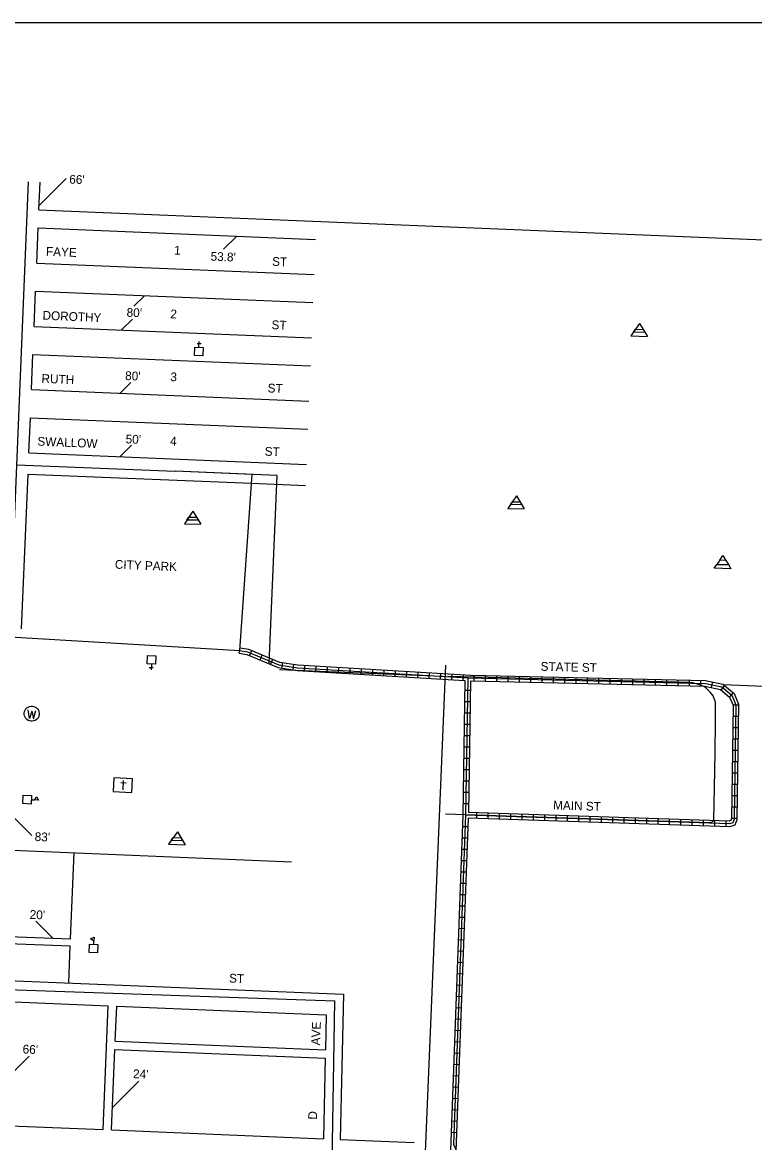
# Model space of a CAD drawing. Extents: x 906498 to 2320954, y 15675032 to 16353278.
# Drawn here: x 912002 to 914082, y 15694121 to 15697304 of the extents above; entities that cross this region are included whole.
import ezdxf

# ---------------------------------------------------------------- set-up
doc = ezdxf.new("R2010")
doc.units = 0
for name, color, linetype in [('L10', 7, 'Continuous'), ('L13', 7, 'Continuous'), ('L18', 7, 'Continuous'), ('L2', 7, 'Continuous'), ('L23', 7, 'Continuous'), ('L3', 7, 'Continuous'), ('L5', 7, 'Continuous'), ('L9', 7, 'Continuous')]:
    doc.layers.add(name, color=color, linetype=linetype)

msp = doc.modelspace()

# ---------------------------------------------------------------- linework, layer by layer
at = {"layer": 'L10'}
for p, q in [((913755.2, 15696449.3), (913730.8, 15696413.5)), ((913755.2, 15696449.3), (913777.6, 15696412.3)), ((912498.2, 15696392.1), (912510.2, 15696391.6)), ((912503.6, 15696381.1), (912504.4, 15696398.1)), ((913730.8, 15696413.5), (913777.6, 15696412.3)), ((913405.2, 15695959.1), (913380.8, 15695923.4)), ((913405.2, 15695959.1), (913427.6, 15695922.2)), ((912486.5, 15695915.4), (912462.2, 15695879.6)), ((912486.5, 15695915.4), (912509, 15695878.4)), ((913380.8, 15695923.4), (913427.6, 15695922.2)), ((912462.2, 15695879.6), (912509, 15695878.4)), ((913983.1, 15695776.2), (913975.2, 15695764.4)), ((914000.2, 15695775.7), (914007.5, 15695763.6)), ((912373.7, 15695470.3), (912361.8, 15695470.8)), ((912368.3, 15695481.2), (912367.6, 15695464.3)), ((912022.4, 15695326.4), (912018.5, 15695351)), ((912028.8, 15695347.6), (912022.4, 15695326.4)), ((912028.8, 15695347.6), (912033.3, 15695326)), ((912033.3, 15695326), (912039.8, 15695349.6)), ((912281.2, 15695144.4), (912296.6, 15695143.7)), ((912287.8, 15695124.2), (912288.9, 15695150.6)), ((912027.7, 15695095.4), (912036.7, 15695095)), ((912442.1, 15695004.8), (912417.1, 15694969.5)), ((912442.1, 15695004.8), (912463.9, 15694967.4)), ((912417.1, 15694969.5), (912463.9, 15694967.4)), ((912204.6, 15694684.9), (912205, 15694693.9))]:
    msp.add_line(p, q, dxfattribs=at)
for points in [[(913743.8, 15696432.6), (913765.6, 15696432.1), (913770.8, 15696423.5), (913738.1, 15696424.3)], [(912490.9, 15696357.8), (912492, 15696381.6), (912515.3, 15696380.6), (912514.3, 15696356.7)], [(913393.8, 15695942.5), (913415.7, 15695941.9), (913420.9, 15695933.3), (913388.2, 15695934.2)], [(912475.2, 15695898.7), (912497, 15695898.2), (912502.2, 15695889.6), (912469.5, 15695890.4)], [(913992, 15695789.4), (914000.2, 15695775.7), (913983.1, 15695776.2)], [(913975.2, 15695764.4), (914007.5, 15695763.6), (914014.4, 15695752), (913967.6, 15695753.2)], [(912381, 15695504.6), (912380, 15695480.7), (912356.6, 15695481.7), (912357.6, 15695505.6)], [(912260.1, 15695118.9), (912312.9, 15695116.6), (912314.6, 15695155.4), (912261.8, 15695157.7)], [(912004.3, 15695108.4), (912028.2, 15695107.3), (912027.2, 15695083.5), (912003.3, 15695084.5)], [(912043.1, 15695104.2), (912048.1, 15695094.5), (912036.7, 15695095)], [(912430.4, 15694988.3), (912452.2, 15694987.4), (912457.3, 15694978.7), (912424.6, 15694980.1)], [(912195.8, 15694700.3), (912205.5, 15694705.3), (912205, 15694693.9)], [(912191.6, 15694661.5), (912192.6, 15694685.4), (912216.5, 15694684.4), (912215.5, 15694660.5)]]:
    msp.add_lwpolyline(points, close=True, dxfattribs=at)
msp.add_ellipse((912028.4, 15695340), major_axis=(9.9, -19), ratio=0.99935, dxfattribs=at)
at = {"layer": 'L13'}
msp.add_lwpolyline([(906867.3, 15697304.4), (916110.1, 15697304.4)], dxfattribs=at)
at = {"layer": 'L18'}
for p, q in [((912048.9, 15696771.4), (912052.2, 15696850.4)), ((912042.7, 15696620.6), (912046.8, 15696720.5)), ((912046.8, 15696720.5), (912835, 15696687.9)), ((912042.7, 15696620.6), (912830.8, 15696588)), ((912035.3, 15696440.7), (912039.4, 15696540.6)), ((912039.4, 15696540.6), (912827.5, 15696508.1)), ((912035.3, 15696440.7), (912823.4, 15696408.2)), ((912027.8, 15696260.9), (912032, 15696360.8)), ((912032, 15696360.8), (912820.1, 15696328.2)), ((912027.8, 15696260.9), (912816, 15696228.3)), ((912020.4, 15696081.1), (912024.5, 15696181)), ((912024.5, 15696181), (912812.7, 15696148.4)), ((912020.4, 15696081.1), (912808.6, 15696048.5)), ((911999.8, 15695581.2), (912017.9, 15696021.1)), ((912017.9, 15696021.1), (912652.7, 15695994.9)), ((912652.7, 15695994.9), (912806.1, 15695988.6)), ((911973.8, 15694952.1), (912766.1, 15694919.3)), ((912138.5, 15694700.1), (912148.6, 15694944.8)), ((911963.7, 15694707.3), (912138.5, 15694700.1)), ((911962.8, 15694687.3), (912137.7, 15694680.1)), ((912133.4, 15694575.2), (912137.7, 15694680.1)), ((911958.5, 15694582.4), (912914.3, 15694542.9)), ((912914.3, 15694542.9), (912905, 15694130.4)), ((911956, 15694522.4), (912245.8, 15694510.5)), ((912231.2, 15694158.3), (912245.8, 15694510.5)), ((912265.6, 15694409.6), (912269.8, 15694509.5)), ((912269.8, 15694509.5), (912865, 15694484.9)), ((912865, 15694484.9), (912862.7, 15694384.9)), ((912255.2, 15694157.3), (912264.6, 15694385.6)), ((912264.6, 15694385.6), (912862.2, 15694360.9)), ((912265.6, 15694409.6), (912862.7, 15694384.9)), ((912862.2, 15694360.9), (912857, 15694132.4)), ((911968, 15694169.2), (912231.2, 15694158.3)), ((912255.2, 15694157.3), (912857, 15694132.4)), ((912905, 15694130.4), (913114.5, 15694121.8))]:
    msp.add_line(p, q, dxfattribs=at)
at = {"layer": 'L2'}
for p, q in [((912048.9, 15696771.4), (915981.7, 15696608.9)), ((913992.9, 15695423.2), (915929.4, 15695343.3))]:
    msp.add_line(p, q, dxfattribs=at)
at = {"layer": 'L23'}
for p, q in [((912126.1, 15696860.7), (912049.5, 15696784.1)), ((912573.6, 15696659.6), (912611.1, 15696697.2)), ((912318.7, 15696498.1), (912348.4, 15696527.9)), ((912314.5, 15696461.3), (912283.6, 15696430.5)), ((912310.2, 15696281.4), (912279.3, 15696250.5)), ((912311.6, 15696102.9), (912279.1, 15696070.4)), ((912028.9, 15694994.1), (911977.6, 15695045.4)), ((912040.1, 15694750.6), (912088.5, 15694702.1)), ((912021.3, 15694367), (911946.5, 15694292.2)), ((912332.7, 15694296), (912257.8, 15694221))]:
    msp.add_line(p, q, dxfattribs=at)
at = {"layer": 'L3'}
for p, q in [((911909.4, 15694194.1), (912019.2, 15696851.8)), ((911986, 15696047.5), (912435.6, 15696028.9)), ((912654.4, 15696019.9), (912435.6, 15696028.9)), ((912619.2, 15695519.7), (912654.4, 15696019.9)), ((911965.8, 15695558.2), (912619.2, 15695519.7)), ((911234.9, 15694582.3), (912889.9, 15694524.2)), ((912881.5, 15694062.7), (912889.9, 15694524.2))]:
    msp.add_line(p, q, dxfattribs=at)
at = {"layer": 'L5'}
for p, q in [((912725.4, 15696017), (912435.6, 15696028.9)), ((912703.3, 15695482.4), (912725.4, 15696017)), ((912617.8, 15695511.8), (912620.6, 15695527.6)), ((912647.3, 15695504.6), (912653.4, 15695519.6)), ((912677.1, 15695492.5), (912683.2, 15695507.4)), ((912707, 15695480.3), (912713.1, 15695495.2)), ((913194.2, 15695446.1), (912732.6, 15695465.2)), ((912739.2, 15695469.8), (912741.7, 15695485.7)), ((912771, 15695464.6), (912773.5, 15695480.5)), ((912803.8, 15695461.5), (912804.8, 15695477.6)), ((912836, 15695459.6), (912836.9, 15695475.7)), ((912868.1, 15695457.7), (912869.1, 15695473.7)), ((912900.3, 15695455.8), (912901.2, 15695471.8)), ((912932.4, 15695453.8), (912933.4, 15695469.9)), ((912964.6, 15695451.9), (912965.6, 15695468)), ((912996.8, 15695450), (912997.7, 15695466.1)), ((913028.9, 15695448.1), (913029.9, 15695464.2)), ((913061.1, 15695446.2), (913062, 15695462.3)), ((913203.5, 15695478.1), (913100.7, 15692988.9)), ((913093.2, 15695444.3), (913094.2, 15695460.4)), ((913125.4, 15695442.4), (913126.4, 15695458.5)), ((913157.6, 15695440.5), (913158.5, 15695456.5)), ((913189.7, 15695438.6), (913190.7, 15695454.6)), ((913221.9, 15695436.6), (913222.8, 15695452.7)), ((913259.2, 15695434.5), (913252.8, 15695052)), ((913254, 15695434.7), (913255, 15695450.8)), ((913267.4, 15695442), (913260.8, 15695051.9)), ((913275.2, 15695433.8), (913269, 15695059.6)), ((913284.5, 15695449.7), (913284.2, 15695433.6)), ((913316.8, 15695448.9), (913316.4, 15695432.8)), ((913349, 15695448.1), (913348.6, 15695432)), ((913381.2, 15695447.4), (913380.8, 15695431.3)), ((913413.4, 15695446.6), (913413, 15695430.5)), ((913445.6, 15695445.9), (913445.2, 15695429.8)), ((913477.8, 15695445.1), (913477.4, 15695429)), ((913510, 15695444.4), (913509.6, 15695428.3)), ((913542.2, 15695443.6), (913541.8, 15695427.5)), ((913574.4, 15695442.9), (913574, 15695426.7)), ((913606.6, 15695442.1), (913606.2, 15695426)), ((913638.8, 15695441.3), (913638.5, 15695425.2)), ((913671, 15695440.6), (913670.7, 15695424.5)), ((913703.2, 15695439.8), (913702.9, 15695423.7)), ((913735.5, 15695439.1), (913735.1, 15695423)), ((913767.7, 15695438.3), (913767.3, 15695422.2)), ((913799.9, 15695437.6), (913799.5, 15695421.5)), ((913832.1, 15695436.8), (913831.7, 15695420.7)), ((913864.3, 15695436), (913863.9, 15695419.9)), ((913896.5, 15695435.3), (913896.1, 15695419.2)), ((913928.7, 15695434.5), (913928.3, 15695418.4)), ((913962, 15695430.2), (913958.7, 15695414.4)), ((913274.8, 15695406.1), (913258.7, 15695406.4)), ((913996.3, 15695420.5), (913986.1, 15695408.1)), ((914021.2, 15695400), (914010.9, 15695387.6)), ((913274.3, 15695373.9), (913258.2, 15695374.2)), ((913273.7, 15695341.7), (913257.6, 15695342)), ((914036.7, 15695364.4), (914020.6, 15695364.7)), ((913273.2, 15695309.5), (913257.1, 15695309.7)), ((914036.3, 15695332.2), (914020.2, 15695332.4)), ((913272.7, 15695277.3), (913256.6, 15695277.5)), ((914035.8, 15695300), (914019.7, 15695300.2)), ((913272.1, 15695245), (913256, 15695245.3)), ((914035.3, 15695267.8), (914019.2, 15695268)), ((913271.6, 15695212.8), (913255.5, 15695213.1)), ((914034.9, 15695235.6), (914018.8, 15695235.8)), ((913271, 15695180.6), (913254.9, 15695180.9)), ((914034.4, 15695203.4), (914018.3, 15695203.6)), ((913270.5, 15695148.4), (913254.4, 15695148.7)), ((914033.9, 15695171.1), (914017.8, 15695171.4)), ((913270, 15695116.2), (913253.9, 15695116.5)), ((914033.4, 15695138.9), (914017.3, 15695139.2)), ((913269.4, 15695084), (913253.3, 15695084.3)), ((914033, 15695106.7), (914016.9, 15695107)), ((913292.8, 15695042.8), (913293.3, 15695058.9)), ((913325, 15695041.7), (913325.5, 15695057.8)), ((913357.2, 15695040.7), (913357.7, 15695056.8)), ((913389.4, 15695039.6), (913389.9, 15695055.7)), ((913421.6, 15695038.5), (913422.1, 15695054.6)), ((913453.8, 15695037.5), (913454.3, 15695053.6)), ((913486, 15695036.4), (913486.5, 15695052.5)), ((913518.2, 15695035.3), (913518.7, 15695051.4)), ((913550.3, 15695034.3), (913550.9, 15695050.4)), ((913582.5, 15695033.2), (913583.1, 15695049.3)), ((913614.7, 15695032.1), (913615.3, 15695048.2)), ((914032.5, 15695074.5), (914016.4, 15695074.7)), ((913251.6, 15695020), (913267.7, 15695019.4)), ((913646.9, 15695031.1), (913647.5, 15695047.2)), ((913679.1, 15695030), (913679.7, 15695046.1)), ((913711.3, 15695028.9), (913711.9, 15695045)), ((913743.5, 15695027.9), (913744.1, 15695044)), ((913775.7, 15695026.8), (913776.3, 15695042.9)), ((913807.9, 15695025.7), (913808.5, 15695041.8)), ((913840.1, 15695024.7), (913840.7, 15695040.8)), ((913872.3, 15695023.6), (913872.9, 15695039.7)), ((913904.5, 15695022.5), (913905.1, 15695038.6)), ((913936.7, 15695021.5), (913937.3, 15695037.6)), ((913968.9, 15695020.4), (913969.5, 15695036.5)), ((914001.1, 15695019.3), (914001.7, 15695035.4)), ((914032, 15695042.3), (914015.9, 15695042.5)), ((913250.4, 15694987.8), (913266.5, 15694987.2)), ((913249.2, 15694955.6), (913265.3, 15694955)), ((913248, 15694923.4), (913264.1, 15694922.8)), ((913246.8, 15694891.2), (913262.9, 15694890.6)), ((913245.7, 15694859), (913261.8, 15694858.4)), ((913244.5, 15694826.8), (913260.6, 15694826.2)), ((913243.3, 15694794.6), (913259.4, 15694794)), ((913242.1, 15694762.4), (913258.2, 15694761.9)), ((913240.9, 15694730.3), (913257, 15694729.7)), ((913239.7, 15694698.1), (913255.8, 15694697.5)), ((913238.5, 15694665.9), (913254.6, 15694665.3)), ((913237.4, 15694633.7), (913253.5, 15694633.1)), ((913236.2, 15694601.5), (913252.3, 15694600.9)), ((913235, 15694569.3), (913251.1, 15694568.7)), ((913233.8, 15694537.1), (913249.9, 15694536.5)), ((913232.6, 15694504.9), (913248.7, 15694504.3)), ((913231.4, 15694472.7), (913247.5, 15694472.1)), ((913230.2, 15694440.5), (913246.3, 15694439.9)), ((913229.1, 15694408.3), (913245.2, 15694407.7)), ((913227.9, 15694376.1), (913244, 15694375.5)), ((913226.7, 15694343.9), (913242.8, 15694343.3)), ((913225.5, 15694311.7), (913241.6, 15694311.1)), ((913224.3, 15694279.5), (913240.4, 15694278.9)), ((913223.1, 15694247.3), (913239.2, 15694246.7)), ((913222, 15694215.1), (913238, 15694214.5)), ((913220.8, 15694182.9), (913236.9, 15694182.3)), ((913219.6, 15694150.7), (913235.7, 15694150.1))]:
    msp.add_line(p, q, dxfattribs=at)
for points in [[(912620.6, 15695527.6), (912643.8, 15695523.4), (912732.8, 15695487), (912784.2, 15695478.7), (913275.5, 15695449.5)], [(912617.8, 15695511.8), (912639.3, 15695508), (912728.5, 15695471.5), (912782.4, 15695462.8), (913259.2, 15695434.5)], [(912619.2, 15695519.7), (912641.6, 15695515.7), (912730.7, 15695479.3), (912783.3, 15695470.8), (913267.4, 15695442), (913267.4, 15695442)], [(913203.7, 15695055.3), (913953.8, 15695030.5), (913959.3, 15695031.4), (913962.8, 15695033.4), (913964.1, 15695034.8), (913966.3, 15695039.2), (913968, 15695129.3), (913969.6, 15695229.9), (913970.9, 15695316.7), (913971.3, 15695373.1), (913964, 15695391.3), (913956.4, 15695400.6), (913952.4, 15695405), (913943.5, 15695413.2), (913939.7, 15695416), (913931.5, 15695419.8), (913922.9, 15695423.1), (913905.5, 15695428), (913897.7, 15695429), (913210.3, 15695445.4)], [(913267.4, 15695442), (913942.1, 15695426.2), (913988.6, 15695416.4), (914017.8, 15695392.4), (914028.7, 15695365.6), (914024, 15695039.9), (914019.9, 15695030), (914010.9, 15695027.1), (913260.8, 15695051.9)], [(913275.5, 15695449.8), (913943, 15695434.1), (913992.2, 15695423.8), (914024.4, 15695397.3), (914036.7, 15695367.1), (914031.9, 15695038.3), (914025.9, 15695023.5), (914012, 15695019), (913268.5, 15695043.6)], [(913275.2, 15695433.8), (913941.1, 15695418.2), (913985, 15695409), (914011.1, 15695387.5), (914020.7, 15695364.1), (914016, 15695041.5), (914013.9, 15695036.4), (914009.8, 15695035.1), (913269, 15695059.6)], [(913252.8, 15695052.2), (913215.8, 15694047)], [(913260.8, 15695051.9), (913226.4, 15694117), (913234.3, 15694099.5), (913284.5, 15694064.8), (913289.7, 15694041.2)], [(913268.5, 15695043.6), (913231.8, 15694046.3)]]:
    msp.add_lwpolyline(points, dxfattribs=at)

# ---------------------------------------------------------------- texts
at = {"layer": 'L10'}
msp.add_text('CITY PARK', height=25, rotation=357.6364, dxfattribs=at).set_placement((912264.2, 15695752.4))
at = {"layer": 'L23'}
for s, rotation, p in [("66'", 357.7, (912134.6, 15696846.4)), ('1', 357.6364, (912432.5, 15696644.9)), ("53.8'", 357.7, (912536.2, 15696627.5)), ("80'", 357.7, (912297.6, 15696468.2)), ('2', 357.6364, (912421.8, 15696463.7)), ("80'", 357.7, (912293.4, 15696288.3)), ('3', 357.6364, (912421.8, 15696285.2)), ("50'", 357.7, (912294.8, 15696108.4)), ('4', 357.6364, (912421, 15696102.5)), ("83'", 357.7, (912036.4, 15694978.5)), ("20'", 357.7, (912022.2, 15694757.3)), ("66'", 357.7, (912002.2, 15694374.7)), ("24'", 357.7, (912315.9, 15694304.7))]:
    msp.add_text(s, height=25, rotation=rotation, dxfattribs=at).set_placement(p)
at = {"layer": 'L9'}
for s, rotation, p in [('FAYE', 357.6343, (912068.5, 15696641.5)), ('ST', 357.6343, (912710.9, 15696613)), ('DOROTHY', 357.6343, (912058.8, 15696459.8)), ('ST', 357.6343, (912709.3, 15696432.9)), ('RUTH', 357.6344, (912055.8, 15696280.2)), ('ST', 357.6344, (912698.1, 15696253.2)), ('SWALLOW', 357.6344, (912044.1, 15696102)), ('ST', 357.6344, (912689.9, 15696073.4)), ('STATE ST', 358.6336, (913474, 15695462.2)), ('MAIN ST', 358.1025, (913509.4, 15695068.2)), ('ST', 357.6345, (912588.6, 15694576.4)), ('AVE', 87.6349, (912847.2, 15694397.5)), ('D', 87.6349, (912838.5, 15694186.3))]:
    msp.add_text(s, height=25, rotation=rotation, dxfattribs=at).set_placement(p)

doc.saveas('drawing.dxf')
